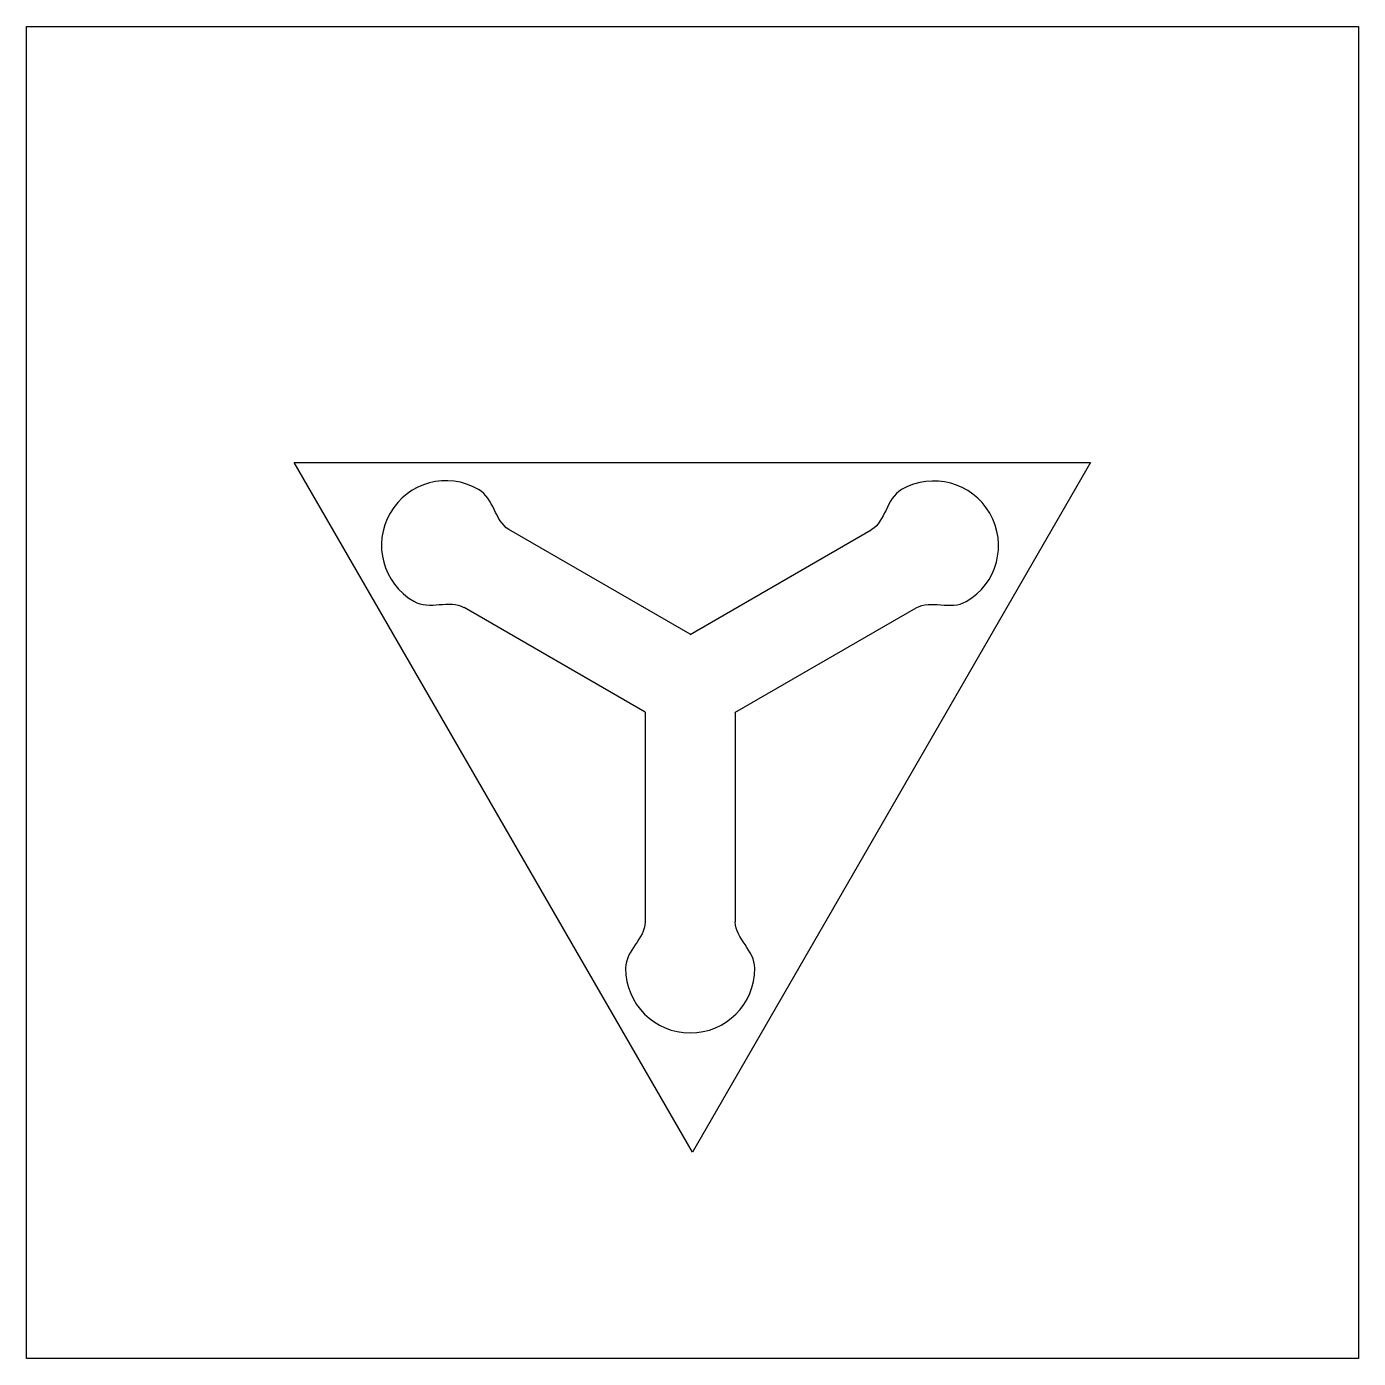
# Model space of a CAD drawing. Header units: inches. Extents: x 0.84 to 2.84, y 0.35 to 2.35.
import ezdxf

# ---------------------------------------------------------------- set-up
doc = ezdxf.new("R2010")
doc.units = ezdxf.units.IN
doc.header["$MEASUREMENT"] = 0

msp = doc.modelspace()

# ---------------------------------------------------------------- linework, layer by layer
msp.add_lwpolyline([(0.8396, 2.3474), (2.8396, 2.3474), (2.8396, 0.3474), (0.8396, 0.3474)], close=True)
at = {"color": 1}
msp.add_lwpolyline([(2.4375, 1.6926), (1.8396, 0.657), (1.2416, 1.6926), (2.4375, 1.6926)], dxfattribs=at)
at = {"color": 177, "lineweight": 25, "true_color": 0x2e3092}
for points in [[(1.8362, 1.4348), (1.5638, 1.592)], [(1.8362, 1.4347), (2.1081, 1.5916)], [(1.7686, 1.3178), (1.4965, 1.4749)], [(1.9034, 1.3176), (2.1757, 1.4748)], [(1.8396, 1.4366), (1.8396, 1.4366)], [(1.7682, 1.301), (1.7682, 1.301)], [(1.7686, 1.3178), (1.7686, 1.0028)], [(1.9036, 1.3172), (1.9036, 1.0031)], [(1.9039, 1.3011), (1.9039, 1.3011)], [(1.9381, 1.3195), (1.9381, 1.3195)]]:
    msp.add_lwpolyline(points, dxfattribs=at)
for points in [[(1.5637, 1.5921), (1.5424, 1.6059), (1.5417, 1.6388), (1.5181, 1.6524), (1.4717, 1.6792), (1.4123, 1.6634), (1.3855, 1.6169), (1.3588, 1.5705), (1.3746, 1.5112), (1.4211, 1.4844), (1.4448, 1.4707), (1.4743, 1.4879), (1.4964, 1.4752)], [(2.1757, 1.4747), (2.1976, 1.4875), (2.2271, 1.4704), (2.2507, 1.4841), (2.2971, 1.5108), (2.313, 1.5702), (2.2862, 1.6166), (2.2595, 1.663), (2.2001, 1.6788), (2.1537, 1.6521), (2.13, 1.6384), (2.1301, 1.6043), (2.1081, 1.5917)], [(1.7685, 1.0027), (1.7683, 0.9774), (1.7391, 0.9604), (1.7391, 0.9332), (1.7391, 0.8796), (1.7826, 0.8361), (1.8362, 0.8361), (1.8897, 0.8361), (1.9332, 0.8795), (1.9332, 0.9332), (1.9331, 0.9605), (1.9041, 0.9775), (1.9036, 1.0029)]]:
    msp.add_open_spline(points, degree=3, knots=[0, 0, 0, 0, 1, 1, 1, 2, 2, 2, 3, 3, 3, 4, 4, 4, 4], dxfattribs=at)

doc.saveas('drawing.dxf')
